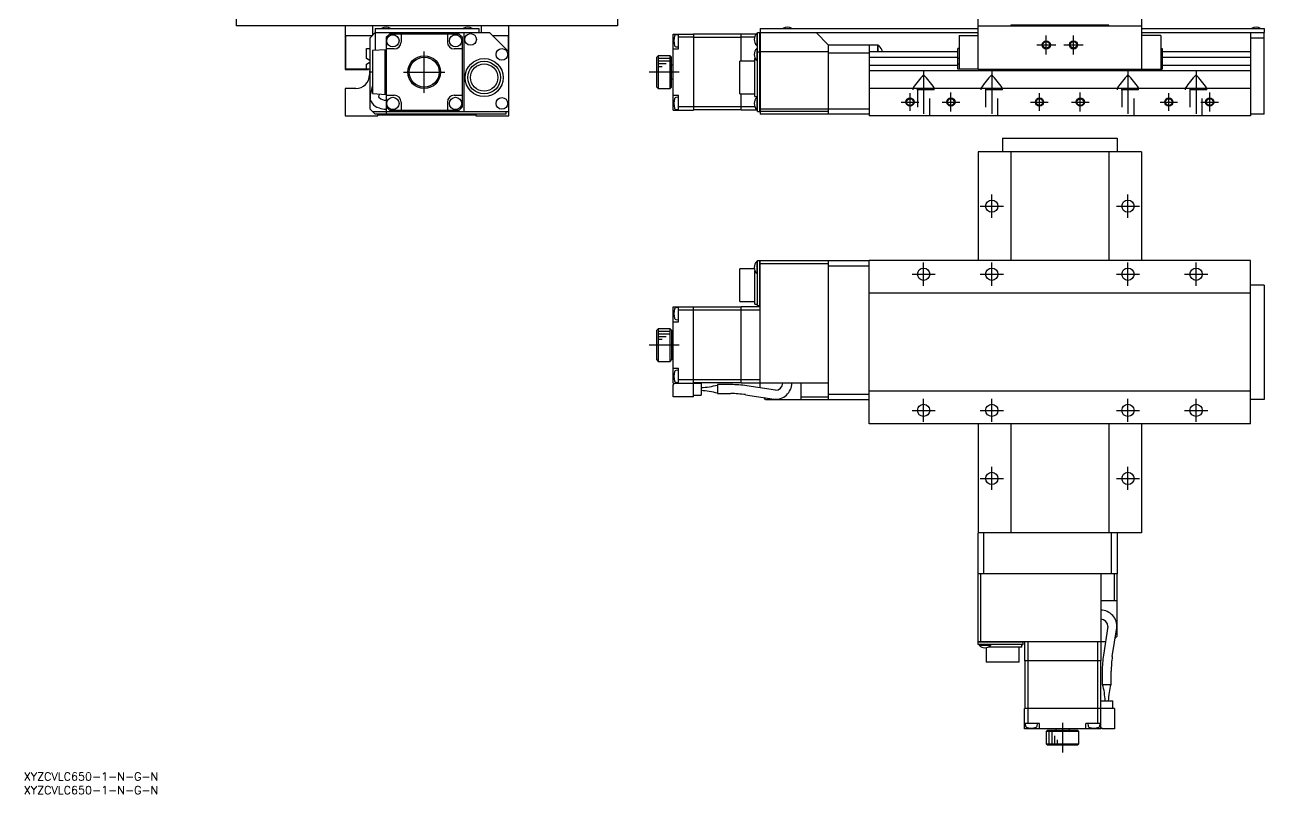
# Model space of a CAD drawing. Extents: x -3 to 923, y -8 to 769.
# Drawn here: x 0.4 to 455.3, y -8 to 274.6 of the extents above; entities that cross this region are included whole.
import ezdxf

# ---------------------------------------------------------------- set-up
doc = ezdxf.new("R2010")
doc.units = 0
doc.header["$LTSCALE"] = 0.5
doc.linetypes.add('CENTER', pattern=[50.8, 31.75, -6.35, 6.35, -6.35])
doc.linetypes.add('DASHED', pattern=[19.05, 12.7, -6.35])
for name, color, linetype in [('MSM_CENTER', 1, 'CENTER'), ('MSM_CONTINUOUS', 7, 'CONTINUOUS'), ('MSM_DASHED', 4, 'DASHED'), ('MSM_NARROW', 5, 'CONTINUOUS'), ('MSM_PART_NUMBER', 7, 'CONTINUOUS')]:
    doc.layers.add(name, color=color, linetype=linetype)
doc.styles.get("Standard").update_dxf_attribs({"font": 'txt.shx', "height": 3, "bigfont": 'bigfont.shx'})

# ---------------------------------------------------------------- blocks, each defined once
blk = doc.blocks.new('*U2')
at = {"layer": 'MSM_PART_NUMBER'}
blk.add_text('XYZCVLC650-1-N-G-N', height=3, dxfattribs=at).set_placement((0, -3))
blk = doc.blocks.new('*U3')
at = {"layer": 'MSM_PART_NUMBER'}
blk.add_text('XYZCVLC650-1-N-G-N', height=3, dxfattribs=at).set_placement((0, -8))

msp = doc.modelspace()

# ---------------------------------------------------------------- linework, layer by layer
at = {"layer": 'MSM_CENTER'}
for p, q in [((375.32, 263.73), (375.32, 270.73)), ((385.32, 263.73), (385.32, 270.73)), ((147, 249.63), (147, 264.83)), ((371.82, 267.23), (378.82, 267.23)), ((381.82, 267.23), (388.82, 267.23)), ((139.4, 257.23), (154.6, 257.23)), ((240.55, 257.23), (229.6, 257.23)), ((330.32, 257.73), (330.32, 239.23)), ((355.32, 257.73), (355.32, 239.23)), ((405.32, 257.73), (405.32, 239.23)), ((430.32, 257.73), (430.32, 239.23)), ((322.09, 246.23), (328.55, 246.23)), ((325.32, 243), (325.32, 249.46)), ((337.09, 246.23), (343.55, 246.23)), ((340.32, 242.73), (340.32, 249.73)), ((369.59, 246.23), (376.05, 246.23)), ((372.82, 243), (372.82, 249.46)), ((384.59, 246.23), (391.05, 246.23)), ((387.82, 242.73), (387.82, 249.73)), ((417.09, 246.23), (423.55, 246.23)), ((420.32, 243), (420.32, 249.46)), ((432.09, 246.23), (438.55, 246.23)), ((435.32, 242.73), (435.32, 249.73)), ((355.32, 203.75), (355.32, 212.25)), ((405.32, 203.75), (405.32, 212.25)), ((351.07, 208), (359.57, 208)), ((401.07, 208), (409.57, 208)), ((330.32, 178.75), (330.32, 187.25)), ((355.32, 178.75), (355.32, 187.25)), ((405.32, 178.75), (405.32, 187.25)), ((430.32, 178.75), (430.32, 187.25)), ((326.07, 183), (334.57, 183)), ((351.07, 183), (359.57, 183)), ((401.07, 183), (409.57, 183)), ((426.07, 183), (434.57, 183)), ((240.55, 157), (229.6, 157)), ((330.32, 128.75), (330.32, 137.25)), ((355.32, 128.75), (355.32, 137.25)), ((405.32, 128.75), (405.32, 137.25)), ((430.32, 128.75), (430.32, 137.25)), ((326.07, 133), (334.57, 133)), ((351.07, 133), (359.57, 133)), ((401.07, 133), (409.57, 133)), ((426.07, 133), (434.57, 133)), ((355.32, 103.75), (355.32, 112.25)), ((405.32, 103.75), (405.32, 112.25)), ((351.07, 108), (359.57, 108)), ((401.07, 108), (409.57, 108)), ((381.32, 18.22), (381.32, 7.27))]:
    msp.add_line(p, q, dxfattribs=at)
at = {"layer": 'MSM_CONTINUOUS'}
for p, q in [((350.32, 258.23), (350.32, 497.23)), ((218, 304.73), (218, 274.23)), ((78, 300.23), (78, 274.23)), ((410.32, 284.23), (410.32, 258.23)), ((218, 274.23), (78, 274.23)), ((118, 274.23), (118, 258.23)), ((128, 274.23), (128, 270.93)), ((129, 273.23), (167, 273.23)), ((129, 273.23), (129, 265.2)), ((167, 273.23), (167, 271.73)), ((168, 271.73), (168, 274.23)), ((178, 241.23), (178, 274.23)), ((270.32, 273.23), (350.32, 273.23)), ((270.32, 273.23), (270.32, 271.83)), ((350.32, 274.23), (410.32, 274.23)), ((398.32, 274.53), (362.32, 274.53)), ((362.32, 274.53), (362.32, 274.23)), ((398.32, 274.23), (398.32, 274.53)), ((410.32, 273.23), (455.32, 273.23)), ((455.32, 273.23), (455.32, 271.83)), ((118.2, 258.33), (118.2, 270.73)), ((118.2, 270.73), (128, 270.73)), ((127, 269.73), (129, 271.73)), ((127, 269.73), (127, 243.73)), ((128, 270.93), (128.2, 270.93)), ((129, 271.83), (167, 271.83)), ((129, 271.73), (171, 271.73)), ((134.2, 271.23), (133, 270.03)), ((133, 270.03), (133, 242.73)), ((159.8, 271.23), (134.2, 271.23)), ((138.5, 271.23), (138.5, 268.23)), ((155.5, 271.23), (155.5, 268.23)), ((161, 270.03), (159.8, 271.23)), ((161, 244.43), (161, 270.03)), ((161.5, 271.73), (161.5, 242.73)), ((178, 264.73), (171, 271.73)), ((172, 270.73), (177.8, 270.73)), ((177.8, 270.73), (177.8, 264.93)), ((238.32, 243.23), (238.32, 271.23)), ((238.32, 271.23), (245.82, 271.23)), ((240.32, 270.98), (239.34, 270.89)), ((240.32, 265.73), (240.32, 271.23)), ((245.82, 270.03), (240.32, 270.03)), ((245.82, 271.23), (245.82, 243.23)), ((263.32, 271.13), (245.82, 271.13)), ((263.32, 269.98), (245.82, 269.98)), ((268.89, 271.23), (263.32, 271.23)), ((263.32, 261.23), (263.32, 271.23)), ((268.23, 270.03), (263.32, 270.03)), ((269.32, 271.38), (269.03, 271.38)), ((269.03, 271.38), (269.03, 267.08)), ((269.32, 271.73), (270.22, 271.73)), ((269.32, 242.73), (269.32, 271.73)), ((270.32, 271.63), (270.22, 271.73)), ((270.22, 242.73), (270.22, 271.73)), ((270.32, 271.83), (270.42, 271.73)), ((270.32, 271.73), (350.32, 271.73)), ((270.32, 271.73), (270.32, 242.73)), ((295.32, 267.23), (290.82, 271.73)), ((343.32, 270.73), (343.32, 258.33)), ((343.32, 270.73), (350.32, 270.73)), ((410.32, 271.73), (455.32, 271.73)), ((417.32, 270.73), (410.32, 270.73)), ((417.32, 270.73), (417.32, 258.33)), ((450.32, 271.73), (450.32, 241.23)), ((455.32, 269.73), (450.32, 269.73)), ((455.22, 271.73), (455.32, 271.83)), ((455.32, 241.73), (455.32, 271.73)), ((125.8, 262.25), (125.8, 265.93)), ((125.8, 265.93), (127, 265.93)), ((133, 265.48), (128, 265.13)), ((128, 265.13), (128, 249.33)), ((132.5, 265.44), (132.5, 249.01)), ((136, 265.73), (133, 265.73)), ((161, 265.73), (158, 265.73)), ((238.32, 265.73), (240.32, 265.73)), ((239.34, 266.56), (240.32, 266.48)), ((269.03, 267.08), (269.32, 267.08)), ((269.32, 265.88), (269.03, 265.88)), ((269.03, 265.88), (269.03, 261.58)), ((269.32, 264.73), (270.22, 264.73)), ((270.32, 264.68), (270.22, 264.73)), ((295.32, 264.73), (270.32, 264.73)), ((295.32, 267.23), (313.32, 267.23)), ((295.32, 267.23), (295.32, 241.73)), ((310.32, 264.23), (295.32, 264.23)), ((310.32, 267.23), (310.32, 241.23)), ((342.82, 264.73), (310.32, 264.73)), ((313.32, 267.23), (313.32, 264.73)), ((313.52, 267.08), (313.32, 267.08)), ((313.52, 267.08), (313.52, 264.73)), ((314.97, 265.45), (314.97, 264.73)), ((342.82, 258.33), (342.82, 265.93)), ((343.32, 265.93), (342.82, 265.93)), ((417.32, 265.93), (417.82, 265.93)), ((417.82, 265.93), (417.82, 258.33)), ((450.32, 264.73), (417.82, 264.73)), ((126.99, 261.56), (125.8, 262.25)), ((125.8, 260.2), (126.99, 260.89)), ((125.8, 258.33), (125.8, 260.2)), ((232.82, 263.23), (232.32, 262.73)), ((232.32, 251.73), (232.32, 262.73)), ((232.82, 263.23), (232.82, 251.23)), ((237.32, 263.23), (232.82, 263.23)), ((237.82, 262.73), (237.32, 263.23)), ((237.32, 251.23), (237.32, 263.23)), ((237.82, 251.73), (237.82, 262.73)), ((238.32, 259.73), (237.82, 259.73)), ((268.32, 261.23), (262.82, 261.23)), ((262.82, 249.23), (262.82, 261.23)), ((268.52, 262.23), (268.32, 262.23)), ((268.32, 248.23), (268.32, 262.23)), ((269.03, 261.58), (269.32, 261.58)), ((310.32, 262.76), (342.82, 262.76)), ((342.82, 259.69), (310.32, 259.69)), ((343.32, 262.25), (342.82, 262.25)), ((343.32, 260.2), (342.82, 260.2)), ((417.32, 262.25), (417.82, 262.25)), ((417.32, 260.2), (417.82, 260.2)), ((417.82, 262.76), (450.32, 262.76)), ((450.32, 259.69), (417.82, 259.69)), ((118, 258.23), (126.6, 258.23)), ((127, 258.33), (118.2, 258.33)), ((126.6, 258.23), (126.6, 258.33)), ((126.9, 257.73), (126.9, 256.23)), ((126.9, 257.73), (127, 257.73)), ((128, 257.23), (127, 257.23)), ((450.32, 257.73), (310.32, 257.73)), ((350.32, 258.33), (342.82, 258.33)), ((410.32, 258.23), (350.32, 258.23)), ((410.32, 258.33), (417.82, 258.33)), ((118, 251.23), (118, 241.23)), ((121.9, 251.23), (118, 251.23)), ((128, 252.49), (127.13, 248.77)), ((232.32, 251.73), (232.82, 251.23)), ((232.82, 251.23), (237.32, 251.23)), ((237.32, 251.23), (237.82, 251.73)), ((237.82, 254.73), (238.32, 254.73)), ((450.32, 251.23), (310.32, 251.23)), ((326.42, 251.36), (326.45, 251.47)), ((326.58, 251.23), (326.42, 251.36)), ((334.06, 251.23), (334.22, 251.36)), ((334.22, 251.36), (334.2, 251.47)), ((351.42, 251.36), (351.45, 251.47)), ((351.58, 251.23), (351.42, 251.36)), ((359.06, 251.23), (359.22, 251.36)), ((359.22, 251.36), (359.2, 251.47)), ((401.42, 251.36), (401.45, 251.47)), ((401.58, 251.23), (401.42, 251.36)), ((409.06, 251.23), (409.22, 251.36)), ((409.22, 251.36), (409.2, 251.47)), ((426.42, 251.36), (426.45, 251.47)), ((426.58, 251.23), (426.42, 251.36)), ((434.06, 251.23), (434.22, 251.36)), ((434.22, 251.36), (434.2, 251.47)), ((128, 249.33), (133, 248.98)), ((130.35, 248.02), (130.61, 249.14)), ((130.39, 247.96), (130.35, 248.03)), ((130.47, 247.86), (130.39, 247.96)), ((133, 248.73), (136, 248.73)), ((138.5, 246.23), (138.5, 243.23)), ((155.5, 246.23), (155.5, 243.23)), ((158, 248.73), (161, 248.73)), ((238.32, 248.73), (240.32, 248.73)), ((240.32, 247.98), (239.34, 247.89)), ((240.32, 243.23), (240.32, 248.73)), ((262.82, 249.23), (268.32, 249.23)), ((263.32, 243.23), (263.32, 249.23)), ((268.32, 248.23), (269.32, 248.23)), ((269.32, 247.88), (269.03, 247.88)), ((269.03, 247.88), (269.03, 243.58)), ((118, 241.23), (130, 241.23)), ((127, 243.73), (129, 241.73)), ((128, 242.73), (178, 242.73)), ((177, 241.73), (129, 241.73)), ((130, 241.53), (166, 241.53)), ((130, 241.23), (130, 241.53)), ((133, 244.43), (134.2, 243.23)), ((133, 242.63), (133.1, 242.73)), ((133, 242.63), (133, 241.73)), ((177, 242.63), (133, 242.63)), ((134.2, 243.23), (159.8, 243.23)), ((159.8, 243.23), (161, 244.43)), ((166, 241.53), (166, 241.23)), ((166, 241.23), (178, 241.23)), ((177, 242.73), (177, 241.73)), ((238.32, 243.23), (245.82, 243.23)), ((239.34, 243.56), (240.32, 243.48)), ((245.82, 244.43), (240.32, 244.43)), ((263.32, 244.47), (245.82, 244.47)), ((263.32, 243.33), (245.82, 243.33)), ((268.42, 244.43), (263.32, 244.43)), ((269.32, 243.23), (263.32, 243.23)), ((269.03, 243.58), (269.32, 243.58)), ((269.32, 242.73), (270.22, 242.73)), ((270.22, 242.73), (270.32, 242.83)), ((270.32, 243.73), (310.32, 243.73)), ((270.32, 242.63), (270.42, 242.73)), ((295.32, 242.73), (270.32, 242.73)), ((270.32, 242.63), (270.32, 241.73)), ((310.32, 241.73), (270.32, 241.73)), ((450.32, 241.23), (310.32, 241.23)), ((455.32, 241.73), (450.32, 241.73)), ((359.32, 233), (359.32, 228)), ((359.32, 233), (401.32, 233)), ((401.32, 233), (401.32, 228)), ((350.32, 228), (350.32, 188)), ((410.32, 228), (350.32, 228)), ((362.32, 228), (362.32, 188)), ((398.32, 228), (398.32, 188)), ((410.32, 228), (410.32, 188)), ((269.03, 187.65), (269.03, 183.35)), ((269.32, 187.65), (269.03, 187.65)), ((269.32, 171.5), (269.32, 188)), ((269.32, 188), (270.22, 188)), ((270.22, 171.5), (270.22, 188)), ((270.22, 188), (270.32, 187.9)), ((270.32, 188), (310.22, 188)), ((270.32, 141.25), (270.32, 188)), ((270.32, 187), (295.32, 187)), ((295.32, 188), (295.32, 137)), ((310.32, 187.9), (310.22, 188)), ((450.32, 188), (310.32, 188)), ((310.32, 128), (310.32, 188)), ((450.32, 128), (450.32, 188)), ((262.82, 173), (262.82, 185)), ((268.16, 185), (262.82, 185)), ((268.32, 172), (268.32, 184.42)), ((269.03, 183.35), (269.32, 183.35)), ((310.32, 186), (295.32, 186)), ((455.32, 179), (450.32, 179)), ((455.32, 179), (455.32, 137)), ((262.82, 173), (268.32, 173)), ((450.32, 176), (310.32, 176)), ((238.32, 143), (238.32, 171)), ((238.32, 171), (245.82, 171)), ((240.32, 170.75), (239.34, 170.66)), ((240.32, 165.5), (240.32, 171)), ((245.82, 169.8), (240.32, 169.8)), ((245.82, 138), (245.82, 171)), ((263.32, 170.9), (245.82, 170.9)), ((263.32, 169.76), (245.82, 169.76)), ((270.32, 171), (263.32, 171)), ((263.32, 143), (263.32, 171)), ((270.32, 169.8), (263.32, 169.8)), ((268.32, 172), (269.32, 172)), ((269.03, 172), (269.03, 171.85)), ((269.03, 171.85), (269.32, 171.85)), ((269.32, 171.5), (270.22, 171.5)), ((270.32, 171.6), (270.22, 171.5)), ((238.32, 165.5), (240.32, 165.5)), ((239.34, 166.34), (240.32, 166.25)), ((232.82, 163), (232.32, 162.5)), ((232.32, 151.5), (232.32, 162.5)), ((232.82, 163), (232.82, 151)), ((237.32, 163), (232.82, 163)), ((237.32, 151), (237.32, 163)), ((237.82, 162.5), (237.32, 163)), ((237.82, 162.5), (237.82, 151.5)), ((238.32, 159.5), (237.82, 159.5)), ((232.32, 151.5), (232.82, 151)), ((232.82, 151), (237.32, 151)), ((237.32, 151), (237.82, 151.5)), ((237.82, 154.5), (238.32, 154.5)), ((238.32, 148.5), (240.32, 148.5)), ((240.32, 147.75), (239.34, 147.66)), ((240.32, 143), (240.32, 148.5)), ((238.32, 143), (248.62, 143)), ((238.32, 138), (238.32, 142.5)), ((238.32, 142.5), (238.62, 142.5)), ((238.62, 142.5), (238.62, 143)), ((239.34, 143.34), (240.32, 143.25)), ((245.82, 144.2), (240.32, 144.2)), ((263.32, 144.24), (245.82, 144.24)), ((263.32, 143.1), (245.82, 143.1)), ((248.62, 143), (248.62, 138.6)), ((254.62, 142.45), (254.62, 139.15)), ((259.48, 142.45), (254.62, 142.45)), ((270.32, 144.2), (263.32, 144.2)), ((270.22, 143), (263.32, 143)), ((275.9, 140.37), (265.46, 142.02)), ((270.22, 143), (270.32, 143.1)), ((295.32, 143), (270.32, 143)), ((285.32, 137), (285.32, 143)), ((245.82, 138), (238.32, 138)), ((245.82, 138.6), (248.62, 138.6)), ((254.62, 139.15), (259.48, 139.15)), ((264.94, 138.76), (275.39, 137.11)), ((272.32, 137), (271.62, 137.71)), ((272.32, 137), (310.32, 137)), ((285.32, 138), (295.32, 138)), ((295.32, 139), (310.32, 139)), ((450.32, 140), (310.32, 140)), ((455.32, 137), (450.32, 137)), ((450.32, 128), (310.32, 128)), ((350.32, 128), (350.32, 88)), ((362.32, 128), (362.32, 88)), ((398.32, 128), (398.32, 88)), ((410.32, 128), (410.32, 88)), ((350.42, 88), (350.32, 87.9)), ((410.32, 88), (350.32, 88)), ((350.32, 73), (350.32, 87.9)), ((352.32, 88), (352.32, 73)), ((399.32, 73), (399.32, 88)), ((401.32, 87.9), (401.22, 88)), ((401.32, 87.9), (401.32, 73)), ((350.32, 72.9), (350.42, 73)), ((401.32, 73), (350.32, 73)), ((350.32, 48), (350.32, 72.9)), ((395.32, 72.9), (350.32, 72.9)), ((351.32, 48), (351.32, 73)), ((395.32, 73), (395.32, 48)), ((400.32, 72.9), (400.18, 73)), ((401.32, 72.9), (400.32, 72.9)), ((400.32, 63), (400.32, 72.9)), ((401.22, 73), (401.32, 72.9)), ((401.32, 50), (401.32, 72.9)), ((401.32, 63), (395.32, 63)), ((397.95, 53.58), (396.3, 43.13)), ((399.56, 42.62), (401.21, 53.07)), ((350.32, 47.9), (350.42, 48)), ((397.07, 48), (350.32, 48)), ((366.82, 47.9), (350.32, 47.9)), ((350.32, 47), (350.32, 47.9)), ((366.82, 47), (350.32, 47)), ((350.67, 47), (350.67, 46.71)), ((350.67, 46.71), (354.97, 46.71)), ((353.32, 45.84), (353.32, 40.5)), ((366.32, 46), (353.9, 46)), ((354.97, 46.71), (354.97, 47)), ((365.32, 40.5), (365.32, 46)), ((366.32, 46), (366.32, 47)), ((366.32, 46.71), (366.47, 46.71)), ((366.47, 46.71), (366.47, 47)), ((366.82, 47.9), (366.72, 48)), ((366.82, 47), (366.82, 47.9)), ((367.32, 48), (367.32, 41)), ((368.52, 48), (368.52, 41)), ((394.12, 48), (394.12, 41)), ((395.22, 48), (395.32, 47.9)), ((395.32, 47.9), (395.32, 41)), ((401.32, 50), (400.62, 49.29)), ((395.32, 41), (367.32, 41)), ((367.42, 41), (367.42, 23.5)), ((368.56, 41), (368.56, 23.5)), ((394.08, 41), (394.08, 23.5)), ((395.22, 41), (395.22, 23.5)), ((365.32, 40.5), (353.32, 40.5)), ((395.87, 37.16), (395.87, 32.3)), ((399.17, 32.3), (399.17, 37.16)), ((395.87, 32.3), (399.17, 32.3)), ((400.32, 23.5), (367.32, 23.5)), ((367.32, 16), (367.32, 23.5)), ((368.52, 23.5), (368.52, 18)), ((394.12, 23.5), (394.12, 18)), ((395.32, 26.3), (399.72, 26.3)), ((395.32, 16), (395.32, 26.3)), ((399.72, 23.5), (399.72, 26.3)), ((400.32, 23.5), (400.32, 16)), ((372.82, 18), (367.32, 18)), ((395.32, 16), (367.32, 16)), ((367.57, 18), (367.66, 17.01)), ((371.99, 17.01), (372.07, 18)), ((372.82, 16), (372.82, 18)), ((375.82, 15.5), (375.32, 15)), ((387.32, 15), (375.32, 15)), ((375.32, 15), (375.32, 10.5)), ((375.82, 15.5), (386.82, 15.5)), ((378.82, 16), (378.82, 15.5)), ((383.82, 15.5), (383.82, 16)), ((387.32, 15), (386.82, 15.5)), ((387.32, 10.5), (387.32, 15)), ((389.82, 16), (389.82, 18)), ((395.32, 18), (389.82, 18)), ((390.57, 18), (390.66, 17.01)), ((394.99, 17.01), (395.07, 18)), ((395.82, 16.3), (395.32, 16.3)), ((395.82, 16), (395.82, 16.3)), ((400.32, 16), (395.82, 16)), ((375.32, 10.5), (387.32, 10.5)), ((375.32, 10.5), (375.82, 10)), ((386.82, 10), (375.82, 10)), ((386.82, 10), (387.32, 10.5))]:
    msp.add_line(p, q, dxfattribs=at)
for centre, radius in [((135.5, 268.73), 2.25), ((158.5, 268.73), 2.25), ((164, 269.23), 2.15), ((375.32, 267.23), 1.23), ((385.32, 267.23), 1.23), ((175.5, 263.73), 2.15), ((147, 257.23), 6), ((147, 257.23), 5.5), ((169, 255.23), 7), ((169, 255.23), 6), ((169, 255.23), 5), ((135.5, 245.73), 2.25), ((158.5, 245.73), 2.25), ((175.5, 245.73), 2.15), ((325.32, 246.23), 1.23), ((340.32, 246.23), 1.23), ((372.82, 246.23), 1.23), ((387.82, 246.23), 1.23), ((420.32, 246.23), 1.23), ((435.32, 246.23), 1.23), ((355.32, 208), 2.25), ((405.32, 208), 2.25), ((330.32, 183), 2.25), ((355.32, 183), 2.25), ((405.32, 183), 2.25), ((430.32, 183), 2.25), ((330.32, 133), 2.25), ((355.32, 133), 2.25), ((405.32, 133), 2.25), ((430.32, 133), 2.25), ((355.32, 108), 2.25), ((405.32, 108), 2.25)]:
    msp.add_circle(centre, radius, dxfattribs=at)
for centre, radius, start, end in [((133, 270.73), 3, 56.4427, 123.5573), ((163, 270.73), 3, 56.4427, 123.5573), ((280.32, 270.73), 3, 56.4427, 123.5573), ((452.32, 270.73), 3, 56.4427, 123.5573), ((244.62, 268.73), 6, 162.3708, 197.6292), ((239.38, 270.39), 0.5, 95, 162.3708), ((271.12, 269.23), 3, 134.22, 225.78), ((136, 268.23), 2.5, 270, 0), ((158, 268.23), 2.5, 180, 270), ((239.38, 267.06), 0.5, 197.6292, 265), ((271.12, 263.73), 3, 134.22, 225.78), ((311.96, 264.23), 3.25, 22.061, 61.2734), ((121.9, 256.23), 5, 270, 0), ((356.7, 230.77), 36.66, 136.0228, 145.6264), ((303.94, 230.77), 36.66, 34.3736, 43.9772), ((381.7, 230.77), 36.66, 136.0228, 145.6264), ((328.94, 230.77), 36.66, 34.3736, 43.9772), ((431.7, 230.77), 36.66, 136.0228, 145.6264), ((378.94, 230.77), 36.66, 34.3736, 43.9772), ((456.7, 230.77), 36.66, 136.0228, 145.6264), ((403.94, 230.77), 36.66, 34.3736, 43.9772), ((131.23, 248.18), 4.14, 172.4446, 258.6833), ((133.2, 251.27), 4.37, 231.3798, 267.4338), ((136, 246.23), 2.5, 0, 90), ((158, 246.23), 2.5, 90, 180), ((244.62, 245.73), 6, 162.3708, 197.6292), ((239.38, 247.39), 0.5, 95, 162.3708), ((271.12, 245.73), 3, 134.22, 225.78), ((133.58, 253.03), 9.45, 250.4373, 266.4987), ((239.38, 244.06), 0.5, 197.6292, 265), ((271.12, 185.5), 3, 134.22, 225.78), ((271.12, 174), 3, 199.4712, 201.0395), ((244.62, 168.5), 6, 162.3708, 197.6292), ((239.38, 170.17), 0.5, 95, 162.3708), ((271.12, 174), 3, 221.8103, 225.78), ((239.38, 166.83), 0.5, 197.6292, 265), ((244.62, 145.5), 6, 162.3708, 197.6292), ((239.38, 147.17), 0.5, 95, 162.3708), ((239.38, 143.83), 0.5, 197.6292, 265), ((247.17, 170.21), 28.89, 272.8902, 284.9579), ((259.67, 103.1), 39.35, 81.5412, 90.2655), ((275.95, 143.07), 5.99, 264.6051, 359.3042), ((275.88, 143.1), 2.73, 270.4075, 357.8443), ((247.21, 111.66), 28.62, 74.9841, 87.1678), ((259.66, 103.01), 36.14, 81.6013, 90.2806), ((395.25, 53.63), 5.99, 354.6051, 89.3042), ((395.22, 53.56), 2.73, 0.4075, 87.8443), ((352.82, 48.8), 3, 224.22, 315.78), ((364.32, 48.8), 3, 289.4712, 291.0395), ((364.32, 48.8), 3, 311.8103, 315.78), ((435.23, 37.34), 39.35, 171.5412, 180.2655), ((435.31, 37.34), 36.14, 171.6013, 180.2806), ((368.11, 24.84), 28.89, 2.8902, 14.9579), ((426.66, 24.89), 28.62, 164.9841, 177.1678), ((368.16, 17.06), 0.5, 185, 252.3708), ((369.82, 22.3), 6, 252.3708, 287.6292), ((371.49, 17.06), 0.5, 287.6292, 355), ((391.16, 17.06), 0.5, 185, 252.3708), ((392.82, 22.3), 6, 252.3708, 287.6292), ((394.49, 17.06), 0.5, 287.6292, 355)]:
    msp.add_arc(centre, radius, start, end, dxfattribs=at)
at = {"layer": 'MSM_DASHED'}
for p, q in [((326.42, 250.73), (326.42, 251.36)), ((334.22, 250.73), (326.42, 250.73)), ((328.07, 250.73), (328.07, 241.23)), ((332.57, 241.23), (332.57, 250.73)), ((334.22, 250.73), (334.22, 251.36)), ((351.42, 250.73), (351.42, 251.36)), ((359.22, 250.73), (351.42, 250.73)), ((353.07, 250.73), (353.07, 241.23)), ((357.57, 241.23), (357.57, 250.73)), ((359.22, 250.73), (359.22, 251.36)), ((401.42, 250.73), (401.42, 251.36)), ((409.22, 250.73), (401.42, 250.73)), ((403.07, 250.73), (403.07, 241.23)), ((407.57, 241.23), (407.57, 250.73)), ((409.22, 250.73), (409.22, 251.36)), ((426.42, 250.73), (426.42, 251.36)), ((434.22, 250.73), (426.42, 250.73)), ((428.07, 250.73), (428.07, 241.23)), ((432.57, 241.23), (432.57, 250.73)), ((434.22, 250.73), (434.22, 251.36))]:
    msp.add_line(p, q, dxfattribs=at)
at = {"layer": 'MSM_NARROW'}
for p, q in [((237.32, 262.23), (232.82, 262.23)), ((237.32, 261.23), (232.82, 261.23)), ((235.82, 260.23), (232.82, 260.23)), ((234.32, 259.23), (232.82, 259.23)), ((237.32, 162), (232.82, 162)), ((237.32, 161), (232.82, 161)), ((235.82, 160), (232.82, 160)), ((234.32, 159), (232.82, 159)), ((376.32, 15), (376.32, 10.5)), ((377.32, 15), (377.32, 10.5)), ((378.32, 13.5), (378.32, 10.5)), ((379.32, 12), (379.32, 10.5))]:
    msp.add_line(p, q, dxfattribs=at)
for centre in [(375.32, 267.23), (385.32, 267.23), (325.32, 246.23), (340.32, 246.23), (372.82, 246.23), (387.82, 246.23), (420.32, 246.23), (435.32, 246.23)]:
    msp.add_circle(centre, 1.5, dxfattribs=at)

# ---------------------------------------------------------------- block references
at = {"layer": 'MSM_CONTINUOUS'}
for name in ['*U2', '*U3']:
    msp.add_blockref(name, (0, 0), dxfattribs=at)

doc.saveas('drawing.dxf')
